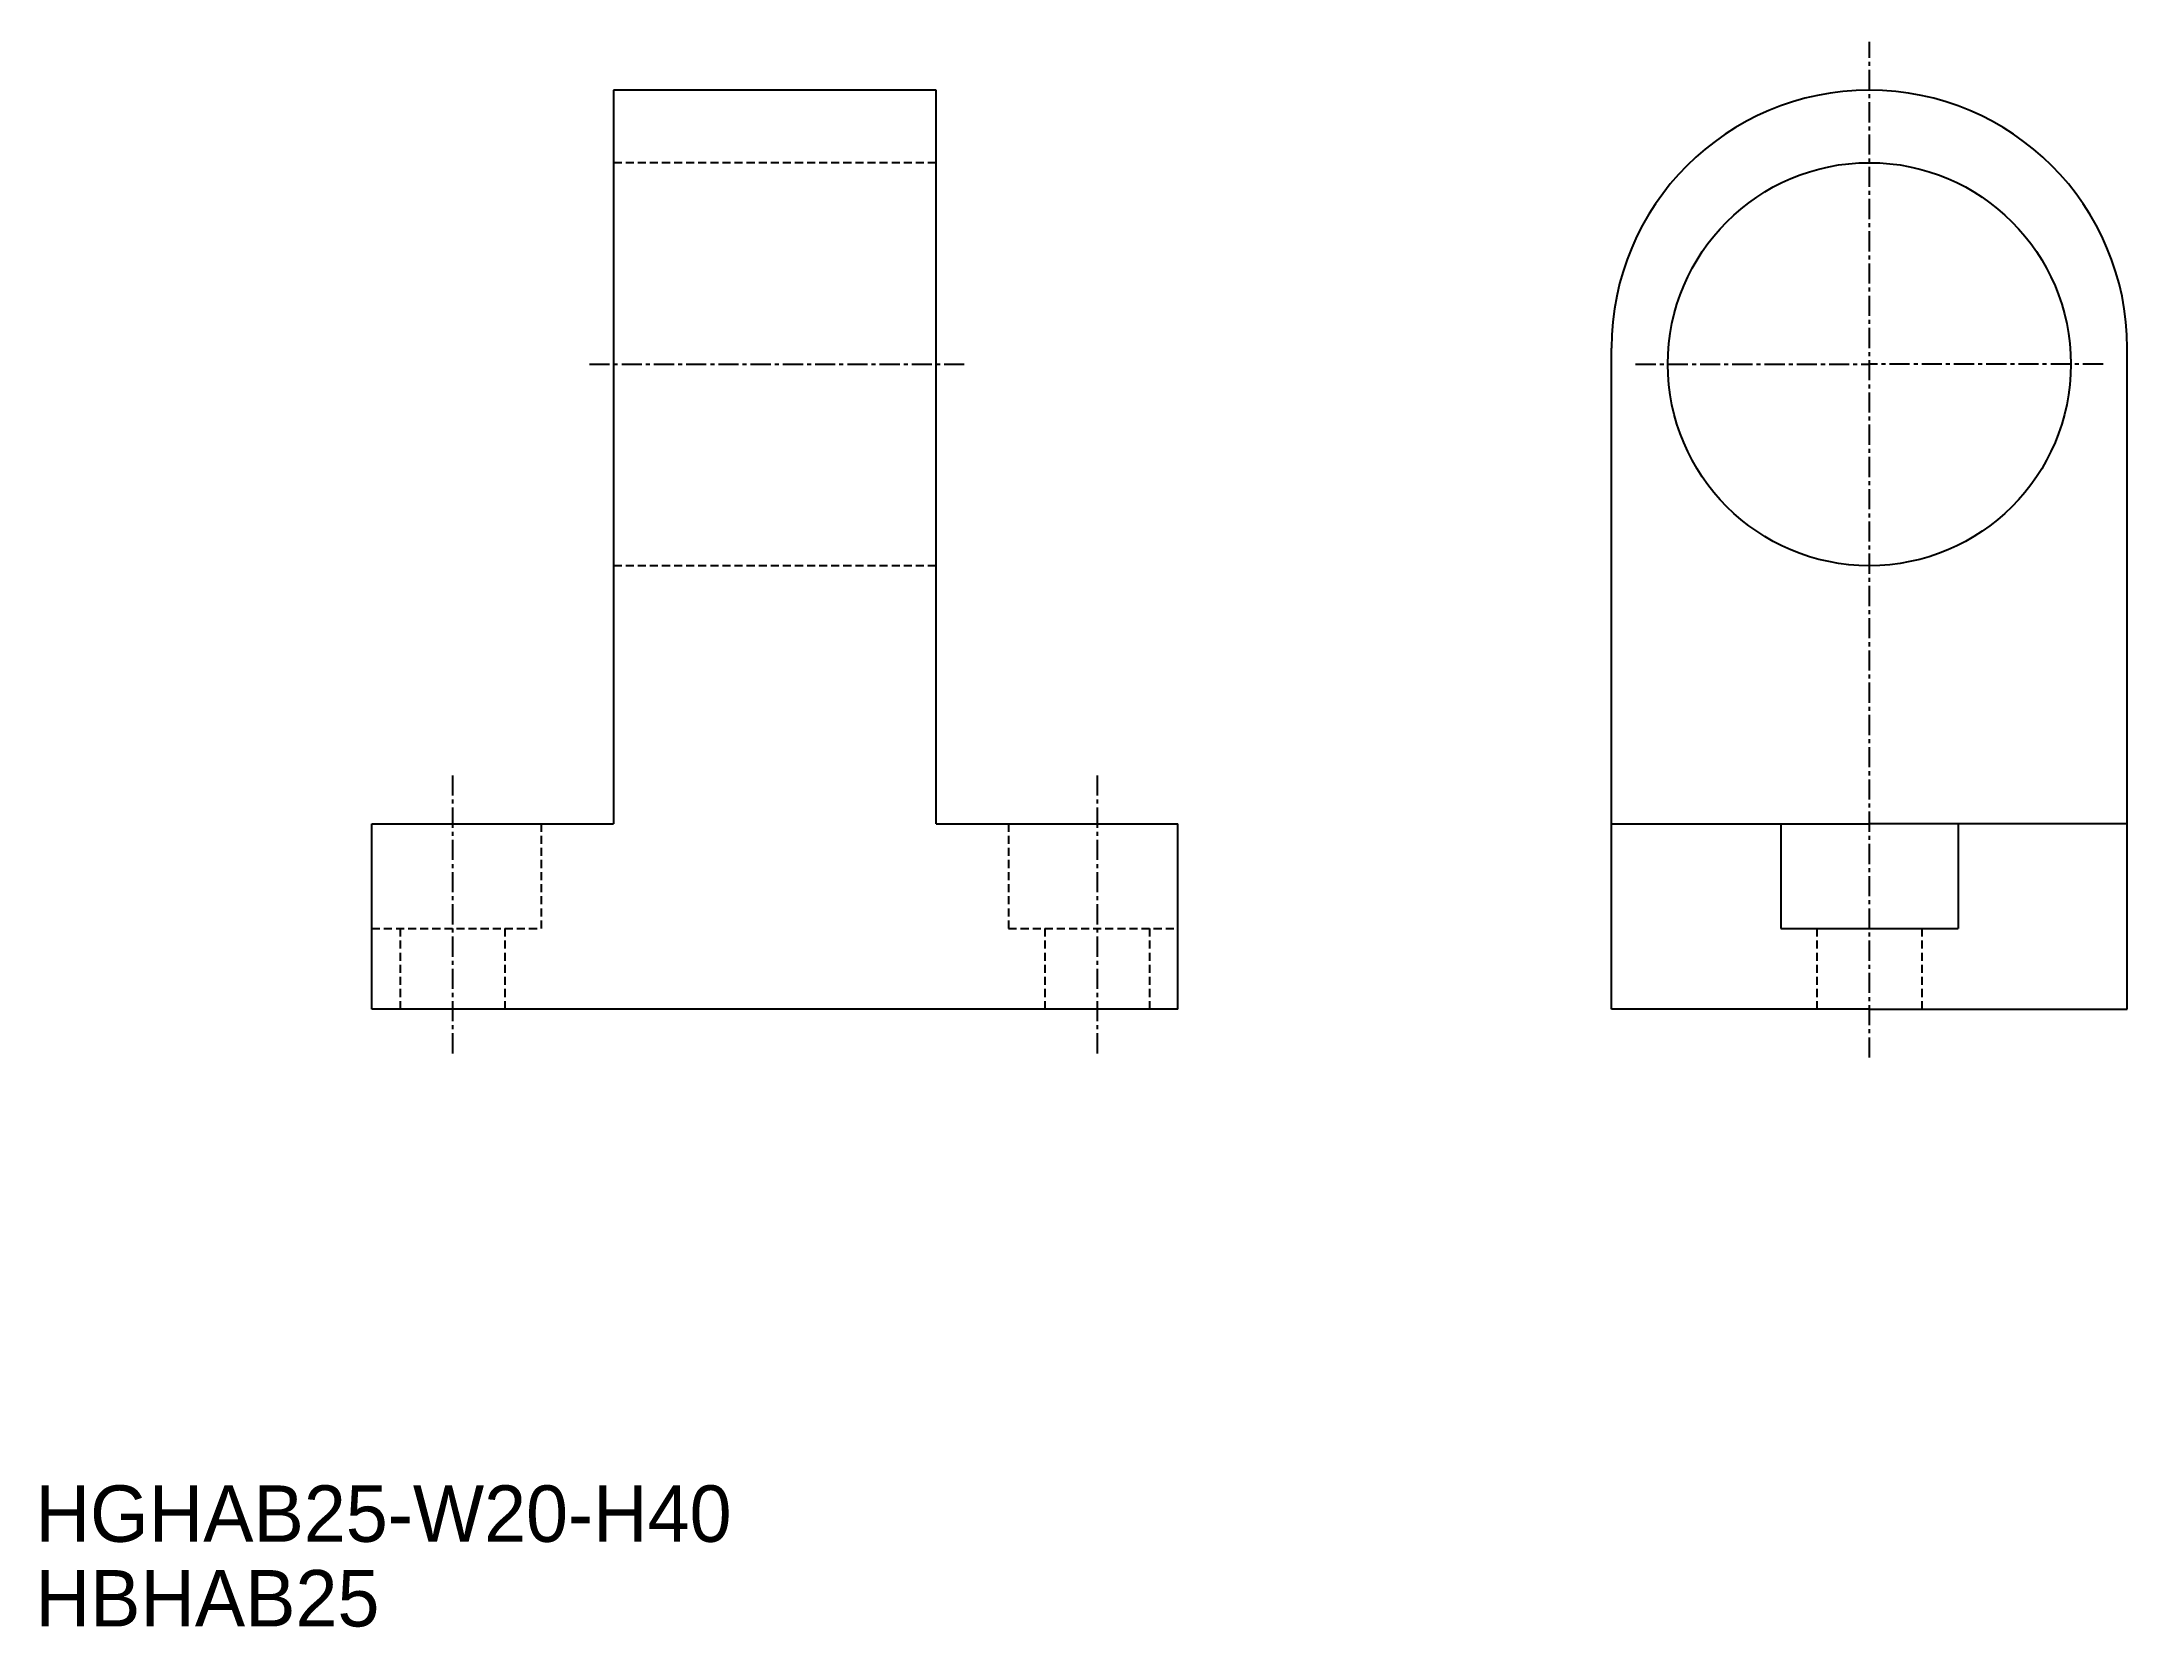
# Model space of a CAD drawing. Extents: x 6 to 136, y -15 to 84.
import ezdxf

# ---------------------------------------------------------------- set-up
doc = ezdxf.new("R2010")
doc.units = 0
doc.linetypes.add('CENTER', pattern=[2, 1.25, -0.25, 0.25, -0.25])
doc.linetypes.add('DASHED', pattern=[0.75, 0.5, -0.25])
doc.layers.get('0').update_dxf_attribs({"linetype": 'CONTINUOUS'})
doc.layers.add('CENTER', color=1, linetype='CENTER')

msp = doc.modelspace()

# ---------------------------------------------------------------- linework, layer by layer
at = {"color": 7, "linetype": 'CONTINUOUS'}
for p, q in [((41.77, 80.82), (41.77, 35.32)), ((61.77, 80.82), (41.77, 80.82)), ((61.77, 35.32), (61.77, 80.82)), ((103.67, 23.82), (103.67, 64.82)), ((135.67, 23.82), (135.67, 64.82)), ((26.77, 23.82), (26.77, 35.32)), ((26.77, 35.32), (41.77, 35.32)), ((61.77, 35.32), (76.77, 35.32)), ((76.77, 23.82), (76.77, 35.32)), ((103.67, 35.32), (119.67, 35.32)), ((114.17, 35.32), (114.17, 28.82)), ((135.67, 35.32), (119.67, 35.32)), ((125.17, 35.32), (125.17, 28.82)), ((114.17, 28.82), (125.17, 28.82)), ((76.77, 23.82), (26.77, 23.82)), ((119.67, 23.82), (103.67, 23.82)), ((119.67, 23.82), (135.67, 23.82))]:
    msp.add_line(p, q, dxfattribs=at)
at = {"color": 3, "linetype": 'DASHED'}
for p, q in [((61.77, 76.32), (41.77, 76.32)), ((61.77, 51.32), (41.77, 51.32)), ((37.27, 35.32), (37.27, 28.82)), ((66.27, 35.32), (66.27, 28.82)), ((26.77, 28.82), (37.27, 28.82)), ((28.52, 28.82), (28.52, 23.82)), ((35.02, 28.82), (35.02, 23.82)), ((66.27, 28.82), (76.77, 28.82)), ((68.52, 28.82), (68.52, 23.82)), ((75.02, 28.82), (75.02, 23.82)), ((116.42, 28.82), (116.42, 23.82)), ((122.92, 28.82), (122.92, 23.82))]:
    msp.add_line(p, q, dxfattribs=at)
at = {"color": 7, "linetype": 'CONTINUOUS'}
msp.add_circle((119.67, 63.82), 12.5, dxfattribs=at)
msp.add_arc((119.67, 64.82), 16, 0, 180, dxfattribs=at)
at = {"layer": 'CENTER', "color": 1, "linetype": 'CENTER'}
for p, q in [((119.67, 20.82), (119.67, 83.82)), ((40.27, 63.82), (63.77, 63.82)), ((105.17, 63.82), (119.67, 63.82)), ((134.17, 63.82), (119.67, 63.82)), ((31.77, 38.32), (31.77, 20.82)), ((71.77, 38.32), (71.77, 20.82))]:
    msp.add_line(p, q, dxfattribs=at)

# ---------------------------------------------------------------- texts
at = {"color": 7, "linetype": 'CONTINUOUS'}
for s, p in [('HGHAB25-W20-H40', (5.91, -9.22)), ('HBHAB25', (5.91, -14.47))]:
    msp.add_text(s, height=3.5, dxfattribs=at).set_placement(p)

doc.saveas('drawing.dxf')
